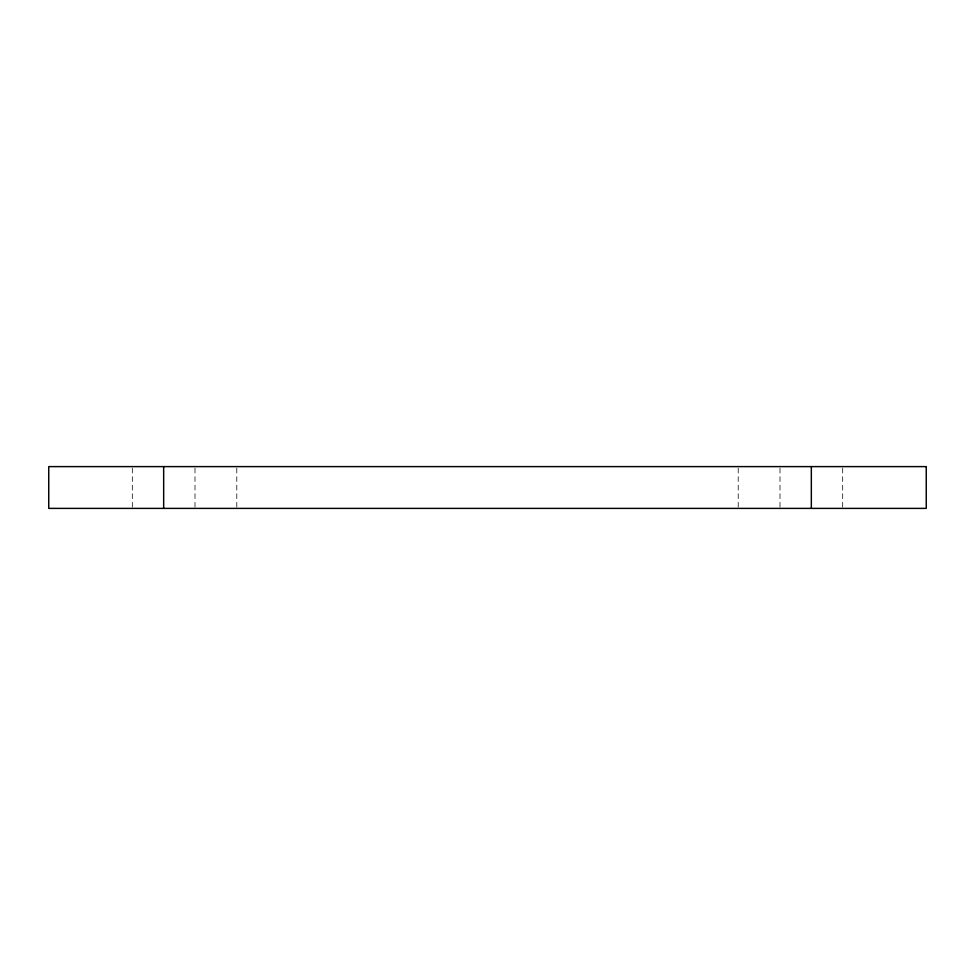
<?xml version="1.0" encoding="UTF-8"?>
<svg xmlns="http://www.w3.org/2000/svg" width="975" height="975" viewBox="0 0 975 975"><rect width="100%" height="100%" fill="white"/><g stroke="black" fill="none" stroke-linecap="round" stroke-linejoin="round"><path stroke-width="0.73" stroke-dasharray="4.88 3.66" d="M842.68 468.097L842.68 508.389M780 468.097L780 508.389M738.209 468.097L738.209 508.389M236.791 468.097L236.791 508.389M195 468.097L195 508.389M132.32 468.097L132.32 508.389"/><path stroke-width="1.46" d="M811.334 466.611L811.334 508.389M163.666 466.611L163.666 508.389M926.25 466.611L48.75 466.611L48.75 508.389L926.25 508.389L926.25 466.611"/></g></svg>
